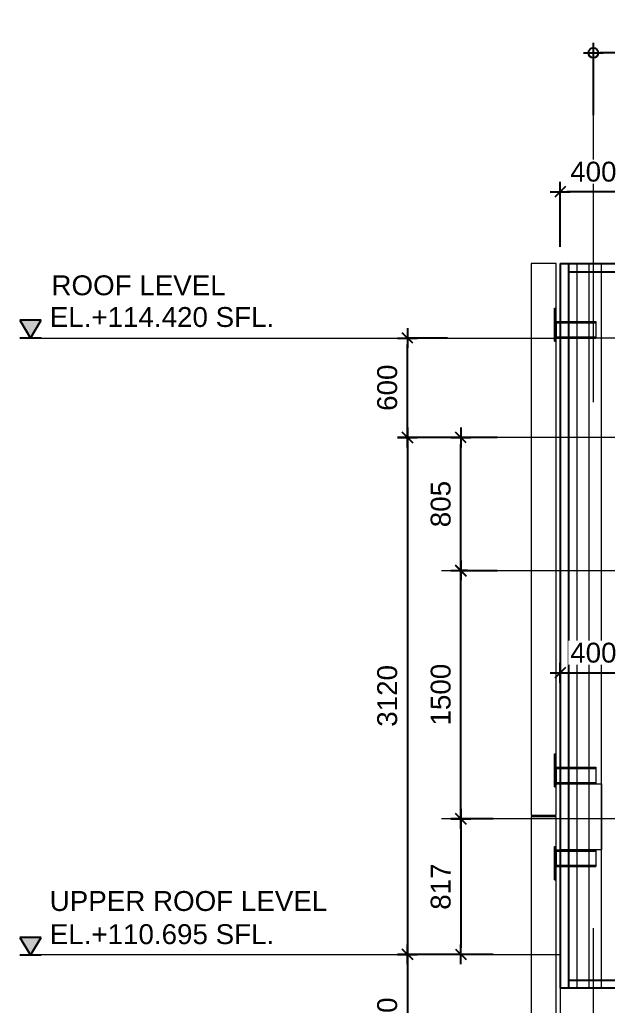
# Model space of a CAD drawing. Header units: millimetres. Extents: x 652937 to 1670132, y 1473552 to 2851037.
# Drawn here: x 663623.96 to 663627.52, y 1524563.97 to 1524569.93 of the extents above; entities that cross this region are included whole.
import ezdxf
from ezdxf.enums import TextEntityAlignment as Align

# ---------------------------------------------------------------- set-up
doc = ezdxf.new("R2010")
doc.units = ezdxf.units.MM
for name, pattern in [('Grid Line', [22.225, 12.7, -3.175, 3.175, -3.175]), ('HIDDEN', [0.375, 0.25, -0.125]), ('XKITLINE00', [0]), ('XKITLINE02', [4, 2, -2])]:
    doc.linetypes.add(name, pattern=pattern)
doc.layers.get('Defpoints').update_dxf_attribs({"color": 255})
for name, color, linetype, lineweight in [('A-230-M_FLOOR', 2, 'Continuous', 25), ('A-GENM', 37, 'Continuous', 9), ('Part', 2, 'Continuous', 0), ('Z-030-M_GRID', 1, 'Continuous', 9), ('Z-230-A_LEVEL', 1, 'Continuous', 9)]:
    doc.layers.add(name, color=color, linetype=linetype, lineweight=lineweight)
for name, color, linetype in [('CVA044__', 2, 'Continuous'), ('DIM', 1, 'Continuous'), ('S-DIM', 7, 'Continuous')]:
    doc.layers.add(name, color=color, linetype=linetype)
doc.styles.add('ANGSANA', font='angsana.shx', dxfattribs={"width": 0.9})
doc.styles.add('Arial', font='arial.ttf')
doc.dimstyles.new('Dim 40 - Cen', dxfattribs={"dimscale": 0.04, "dimtxt": 3, "dimasz": 1, "dimexe": 0, "dimexo": 1, "dimgap": 1.5, "dimtad": 1, "dimdec": 0, "dimlfac": 1000, "dimzin": 1, "dimdsep": 46, "dimtxsty": 'Arial', "dimblk": 'CEN1', "dimcen": 0.09, "dimclrd": 1, "dimclre": 49, "dimclrt": 3, "dimadec": 0, "dimazin": 0, "dimtfac": 1, "dimtdec": 0, "dimtix": 1, "dimtofl": 0, "dimtmove": 2, "dimatfit": 3, "dimfxl": 1, "dimtfill": 1, "dimtolj": 1, "dimtzin": 0, "dimarcsym": 1})
doc.dimstyles.new('Dim 40 - End', dxfattribs={"dimscale": 0.04, "dimtxt": 3, "dimasz": 1, "dimexe": 0, "dimexo": 2.5, "dimgap": 1.5, "dimtad": 1, "dimdec": 0, "dimlfac": 1000, "dimzin": 1, "dimdsep": 46, "dimtxsty": 'Arial', "dimblk": 'END', "dimcen": 0.09, "dimclrd": 1, "dimclre": 49, "dimclrt": 3, "dimadec": 0, "dimazin": 0, "dimtfac": 1, "dimtdec": 0, "dimtix": 1, "dimtofl": 0, "dimtmove": 2, "dimatfit": 3, "dimfxl": 1, "dimtfill": 1, "dimtfillclr": 256, "dimtolj": 1, "dimtzin": 0, "dimarcsym": 0})

# ---------------------------------------------------------------- blocks, each defined once
blk = doc.blocks.new('*A27042290')
at = {"layer": 'Part', "linetype": 'XKITLINE00', "lineweight": 0}
for p, q in [((800.649217, 180.072396), (799.899217, 180.072396)), ((799.899217, 180.072396), (799.899217, 163.422396)), ((800.649217, 163.422396), (800.649217, 180.072396)), ((799.899217, 163.422396), (800.649217, 163.422396)), ((800.649217, 163.372396), (799.899217, 163.372396)), ((799.899217, 163.372396), (799.899217, 148.472396)), ((800.649217, 148.472396), (800.649217, 163.372396))]:
    blk.add_line(p, q, dxfattribs=at)
blk = doc.blocks.new('*A27142300')
at = {"layer": 'Part', "linetype": 'XKITLINE00', "lineweight": 0}
for p, q in [((800.649234, 162.372396), (801.279204, 162.372396)), ((800.649234, 162.334896), (801.279204, 162.334896)), ((800.649234, 161.909896), (801.279204, 161.909896)), ((800.649234, 161.872396), (801.279204, 161.872396))]:
    blk.add_line(p, q, dxfattribs=at)
at = {"layer": 'Part', "linetype": 'XKITLINE02', "lineweight": 0}
for p, q in [((800.649234, 162.372396), (800.649234, 161.872396)), ((801.279204, 162.372396), (801.849234, 162.372396)), ((801.279204, 162.334896), (801.849234, 162.334896)), ((801.849234, 162.372396), (801.849234, 161.872396)), ((801.279204, 161.909896), (801.849234, 161.909896)), ((801.279204, 161.872396), (801.849234, 161.872396))]:
    blk.add_line(p, q, dxfattribs=at)
blk = doc.blocks.new('*A27152301')
at = {"layer": 'Part', "linetype": 'XKITLINE02', "lineweight": 0}
for p, q in [((800.599217, 162.472396), (800.599252, 162.472396)), ((800.599217, 161.472396), (800.599217, 162.472396)), ((800.599217, 162.472396), (800.649252, 162.472396)), ((800.599252, 162.472396), (800.599252, 161.472396)), ((800.649217, 161.472396), (800.649217, 162.472396)), ((800.649252, 161.472396), (800.649252, 162.472396)), ((800.599252, 161.472396), (800.599217, 161.472396)), ((800.599217, 161.472396), (800.649252, 161.472396))]:
    blk.add_line(p, q, dxfattribs=at)
blk = doc.blocks.new('*A27162302')
at = {"layer": 'Part', "linetype": 'XKITLINE02', "lineweight": 0}
for p, q in [((800.599217, 165.272396), (800.599252, 165.272396)), ((800.599217, 164.272396), (800.599217, 165.272396)), ((800.599217, 165.272396), (800.649252, 165.272396)), ((800.599252, 165.272396), (800.599252, 164.272396)), ((800.649217, 164.272396), (800.649217, 165.272396)), ((800.649252, 164.272396), (800.649252, 165.272396)), ((800.599252, 164.272396), (800.599217, 164.272396)), ((800.599217, 164.272396), (800.649252, 164.272396))]:
    blk.add_line(p, q, dxfattribs=at)
blk = doc.blocks.new('*A27172303')
at = {"layer": 'Part', "linetype": 'XKITLINE00', "lineweight": 0}
for p, q in [((800.649234, 164.872396), (801.279204, 164.872396)), ((800.649234, 164.834896), (801.279204, 164.834896)), ((800.649234, 164.409896), (801.279204, 164.409896)), ((800.649234, 164.372396), (801.279204, 164.372396))]:
    blk.add_line(p, q, dxfattribs=at)
at = {"layer": 'Part', "linetype": 'XKITLINE02', "lineweight": 0}
for p, q in [((800.649234, 164.872396), (800.649234, 164.372396)), ((801.279204, 164.872396), (801.849234, 164.872396)), ((801.279204, 164.834896), (801.849234, 164.834896)), ((801.849234, 164.872396), (801.849234, 164.372396)), ((801.279204, 164.409896), (801.849234, 164.409896)), ((801.279204, 164.372396), (801.849234, 164.372396))]:
    blk.add_line(p, q, dxfattribs=at)
blk = doc.blocks.new('*A27182304')
at = {"layer": 'Part', "linetype": 'XKITLINE02', "lineweight": 0}
for p, q in [((800.599217, 178.722396), (800.599252, 178.722396)), ((800.599217, 177.722396), (800.599217, 178.722396)), ((800.599217, 178.722396), (800.649252, 178.722396)), ((800.599252, 178.722396), (800.599252, 177.722396)), ((800.649217, 177.722396), (800.649217, 178.722396)), ((800.649252, 177.722396), (800.649252, 178.722396)), ((800.599252, 177.722396), (800.599217, 177.722396)), ((800.599217, 177.722396), (800.649252, 177.722396))]:
    blk.add_line(p, q, dxfattribs=at)
blk = doc.blocks.new('*A27192305')
at = {"layer": 'Part', "linetype": 'XKITLINE00', "lineweight": 0}
for p, q in [((800.649234, 178.322396), (801.279205, 178.322396)), ((800.649234, 178.284896), (801.279205, 178.284896)), ((800.649234, 177.859896), (801.279205, 177.859896)), ((800.649234, 177.822396), (801.279205, 177.822396))]:
    blk.add_line(p, q, dxfattribs=at)
at = {"layer": 'Part', "linetype": 'XKITLINE02', "lineweight": 0}
for p, q in [((800.649234, 178.322396), (800.649234, 177.822396)), ((801.279205, 178.322396), (801.849234, 178.322396)), ((801.279205, 178.284896), (801.849234, 178.284896)), ((801.849234, 178.322396), (801.849234, 177.822396)), ((801.279205, 177.859896), (801.849234, 177.859896)), ((801.279205, 177.822396), (801.849234, 177.822396))]:
    blk.add_line(p, q, dxfattribs=at)
blk = doc.blocks.new('LEV-SEC')
blk.add_hatch(color=1).paths.add_polyline_path([(-1.62, 2.67), (0, 0), (1.62, 2.67)])
at = {"color": 1}
for p, q in [((-1.62, 2.67), (0, 0)), ((1.62, 2.67), (-1.62, 2.67)), ((0, 0), (1.62, 2.67)), ((1.62, 0), (-1.62, 0))]:
    blk.add_line(p, q, dxfattribs=at)
at = {"color": 2, "style": 'ANGSANA'}
blk.add_attdef('ELEVATION', text='', height=2.4, dxfattribs=at).set_placement((2.91, 2.21), align=Align.BOTTOM_LEFT)
blk = doc.blocks.new('CEN1')
at = {"color": 1}
for p, q in [((0, 1.5), (0, -1.5)), ((1.5, 0), (-1.5, 0))]:
    blk.add_line(p, q, dxfattribs=at)
at = {"color": 3}
blk.add_circle((0, 0), 0.75, dxfattribs=at)
blk = doc.blocks.new('*D2360')
at = {"layer": 'Defpoints', "color": 0, "transparency": 16777216}
for p in [(663627.4277, 1524569.7293), (663627.4277, 1524569.3127), (663628.3827, 1524569.3127)]:
    blk.add_point(p, dxfattribs=at)
at = {"layer": 'S-DIM', "color": 49, "lineweight": -2, "transparency": 16777216}
for p, q in [((663627.4277, 1524569.3527), (663627.4277, 1524569.7293)), ((663628.3827, 1524569.3527), (663628.3827, 1524569.7293))]:
    blk.add_line(p, q, dxfattribs=at)
at = {"layer": 'S-DIM', "color": 1, "lineweight": -2, "transparency": 16777216}
blk.add_line((663628.3427, 1524569.7293), (663627.4677, 1524569.7293), dxfattribs=at)
at = {"layer": 'S-DIM', "color": 1, "lineweight": -2, "transparency": 16777216, "xscale": 0.04, "yscale": 0.04, "zscale": 0.04, "rotation": 180}
blk.add_blockref('CEN1', (663627.4277, 1524569.7293), dxfattribs=at)
at = {"layer": 'S-DIM', "color": 1, "lineweight": -2, "transparency": 16777216, "xscale": 0.04, "yscale": 0.04, "zscale": 0.04}
blk.add_blockref('CEN1', (663628.3827, 1524569.7293), dxfattribs=at)
at = {"layer": 'S-DIM', "color": 3, "transparency": 16777216, "insert": (663627.9052, 1524569.8505), "char_height": 0.12, "attachment_point": 5, "style": 'Arial', "bg_fill": 3, "box_fill_scale": 1.1, "bg_fill_color": 256, "bg_fill_true_color": 13158600, "bg_fill_transparency": 0}
blk.add_mtext('\\A1;955', dxfattribs=at)
blk = doc.blocks.new('*A26572244')
at = {"layer": 'Part', "linetype": 'XKITLINE00', "lineweight": 0}
for p, q in [((883.799204, 162.372396), (883.799204, 164.372396)), ((883.799204, 164.372396), (885.049204, 164.372396)), ((885.049204, 164.372396), (885.049204, 162.372396)), ((885.049204, 162.372396), (883.799204, 162.372396))]:
    blk.add_line(p, q, dxfattribs=at)
blk = doc.blocks.new('END')
at = {"color": 1}
for p, q in [((0, 1.5), (0, -1.5)), ((1.5, 0), (-1.5, 0))]:
    blk.add_line(p, q, dxfattribs=at)
at = {"color": 3}
blk.add_line((-0.8, -0.8), (0.8, 0.8), dxfattribs=at)
blk = doc.blocks.new('*D2361')
at = {"layer": 'Defpoints', "color": 0, "transparency": 16777216}
for p in [(663626.6273, 1524566.6056), (663626.7665, 1524566.6056), (663626.7665, 1524565.1056)]:
    blk.add_point(p, dxfattribs=at)
at = {"layer": 'S-DIM', "color": 49, "lineweight": -2, "transparency": 16777216}
for p, q in [((663626.6665, 1524566.6056), (663626.6273, 1524566.6056)), ((663626.6665, 1524565.1056), (663626.6273, 1524565.1056))]:
    blk.add_line(p, q, dxfattribs=at)
at = {"layer": 'S-DIM', "color": 1, "lineweight": -2, "transparency": 16777216}
blk.add_line((663626.6273, 1524565.1456), (663626.6273, 1524566.5656), dxfattribs=at)
at = {"layer": 'S-DIM', "color": 1, "lineweight": -2, "transparency": 16777216, "xscale": 0.04, "yscale": 0.04, "zscale": 0.04}
for p, rotation in [((663626.6273, 1524566.6056), 90), ((663626.6273, 1524565.1056), 270)]:
    blk.add_blockref('END', p, dxfattribs=dict(at, rotation=rotation))
at = {"layer": 'S-DIM', "color": 3, "transparency": 16777216, "insert": (663626.506, 1524565.8556), "char_height": 0.12, "attachment_point": 5, "rotation": 90, "style": 'Arial', "bg_fill": 3, "box_fill_scale": 1.1, "bg_fill_color": 256, "bg_fill_true_color": 13158600, "bg_fill_transparency": 0}
blk.add_mtext('\\A1;1500', dxfattribs=at)
blk = doc.blocks.new('*D2362')
at = {"layer": 'Defpoints', "color": 0, "transparency": 16777216}
for p in [(663626.9231, 1524565.1056), (663626.6273, 1524564.2881), (663626.9231, 1524564.2881)]:
    blk.add_point(p, dxfattribs=at)
at = {"layer": 'S-DIM', "color": 49, "lineweight": -2, "transparency": 16777216}
for p, q in [((663626.8231, 1524565.1056), (663626.6273, 1524565.1056)), ((663626.8231, 1524564.2881), (663626.6273, 1524564.2881))]:
    blk.add_line(p, q, dxfattribs=at)
at = {"layer": 'S-DIM', "color": 1, "lineweight": -2, "transparency": 16777216}
blk.add_line((663626.6273, 1524565.0656), (663626.6273, 1524564.3281), dxfattribs=at)
at = {"layer": 'S-DIM', "color": 1, "lineweight": -2, "transparency": 16777216, "xscale": 0.04, "yscale": 0.04, "zscale": 0.04}
for p, rotation in [((663626.6273, 1524565.1056), 90), ((663626.6273, 1524564.2881), 270)]:
    blk.add_blockref('END', p, dxfattribs=dict(at, rotation=rotation))
at = {"layer": 'S-DIM', "color": 3, "transparency": 16777216, "insert": (663626.506, 1524564.6969), "char_height": 0.12, "attachment_point": 5, "rotation": 90, "style": 'Arial', "bg_fill": 3, "box_fill_scale": 1.1, "bg_fill_color": 256, "bg_fill_true_color": 13158600, "bg_fill_transparency": 0}
blk.add_mtext('\\A1;817', dxfattribs=at)
blk = doc.blocks.new('*D2363')
at = {"layer": 'Defpoints', "color": 0, "transparency": 16777216}
for p in [(663626.6273, 1524567.4081), (663626.9461, 1524567.4081), (663626.9461, 1524566.6036)]:
    blk.add_point(p, dxfattribs=at)
at = {"layer": 'S-DIM', "color": 49, "lineweight": -2, "transparency": 16777216}
for p, q in [((663626.8461, 1524567.4081), (663626.6273, 1524567.4081)), ((663626.8461, 1524566.6036), (663626.6273, 1524566.6036))]:
    blk.add_line(p, q, dxfattribs=at)
at = {"layer": 'S-DIM', "color": 1, "lineweight": -2, "transparency": 16777216}
blk.add_line((663626.6273, 1524566.6436), (663626.6273, 1524567.3681), dxfattribs=at)
at = {"layer": 'S-DIM', "color": 1, "lineweight": -2, "transparency": 16777216, "xscale": 0.04, "yscale": 0.04, "zscale": 0.04}
for p, rotation in [((663626.6273, 1524567.4081), 90), ((663626.6273, 1524566.6036), 270)]:
    blk.add_blockref('END', p, dxfattribs=dict(at, rotation=rotation))
at = {"layer": 'S-DIM', "color": 3, "transparency": 16777216, "insert": (663626.506, 1524567.0059), "char_height": 0.12, "attachment_point": 5, "rotation": 90, "style": 'Arial', "bg_fill": 3, "box_fill_scale": 1.1, "bg_fill_color": 256, "bg_fill_true_color": 13158600, "bg_fill_transparency": 0}
blk.add_mtext('\\A1;805', dxfattribs=at)
blk = doc.blocks.new('*D2364')
at = {"layer": 'Defpoints', "color": 0, "transparency": 16777216}
for p in [(663626.3043, 1524568.0081), (663626.6469, 1524568.0081), (663626.6469, 1524567.4081)]:
    blk.add_point(p, dxfattribs=at)
at = {"layer": 'S-DIM', "color": 49, "lineweight": -2, "transparency": 16777216}
for p, q in [((663626.5469, 1524568.0081), (663626.3043, 1524568.0081)), ((663626.5469, 1524567.4081), (663626.3043, 1524567.4081))]:
    blk.add_line(p, q, dxfattribs=at)
at = {"layer": 'S-DIM', "color": 1, "lineweight": -2, "transparency": 16777216}
blk.add_line((663626.3043, 1524567.4481), (663626.3043, 1524567.9681), dxfattribs=at)
at = {"layer": 'S-DIM', "color": 1, "lineweight": -2, "transparency": 16777216, "xscale": 0.04, "yscale": 0.04, "zscale": 0.04}
for p, rotation in [((663626.3043, 1524568.0081), 90), ((663626.3043, 1524567.4081), 270)]:
    blk.add_blockref('END', p, dxfattribs=dict(at, rotation=rotation))
at = {"layer": 'S-DIM', "color": 3, "transparency": 16777216, "insert": (663626.183, 1524567.7081), "char_height": 0.12, "attachment_point": 5, "rotation": 90, "style": 'Arial', "bg_fill": 3, "box_fill_scale": 1.1, "bg_fill_color": 256, "bg_fill_true_color": 13158600, "bg_fill_transparency": 0}
blk.add_mtext('\\A1;600', dxfattribs=at)
blk = doc.blocks.new('*D2365')
at = {"layer": 'Defpoints', "color": 0, "transparency": 16777216}
for p in [(663626.5639, 1524564.2881), (663626.3043, 1524563.4881), (663626.5639, 1524563.4881)]:
    blk.add_point(p, dxfattribs=at)
at = {"layer": 'S-DIM', "color": 49, "lineweight": -2, "transparency": 16777216}
for p, q in [((663626.4639, 1524564.2881), (663626.3043, 1524564.2881)), ((663626.4639, 1524563.4881), (663626.3043, 1524563.4881))]:
    blk.add_line(p, q, dxfattribs=at)
at = {"layer": 'S-DIM', "color": 1, "lineweight": -2, "transparency": 16777216}
blk.add_line((663626.3043, 1524564.2481), (663626.3043, 1524563.5281), dxfattribs=at)
at = {"layer": 'S-DIM', "color": 1, "lineweight": -2, "transparency": 16777216, "xscale": 0.04, "yscale": 0.04, "zscale": 0.04}
for p, rotation in [((663626.3043, 1524564.2881), 90), ((663626.3043, 1524563.4881), 270)]:
    blk.add_blockref('END', p, dxfattribs=dict(at, rotation=rotation))
at = {"layer": 'S-DIM', "color": 3, "transparency": 16777216, "insert": (663626.183, 1524563.8881), "char_height": 0.12, "attachment_point": 5, "rotation": 90, "style": 'Arial', "bg_fill": 3, "box_fill_scale": 1.1, "bg_fill_color": 256, "bg_fill_true_color": 13158600, "bg_fill_transparency": 0}
blk.add_mtext('\\A1;800', dxfattribs=at)
blk = doc.blocks.new('*D2366')
at = {"layer": 'Defpoints', "color": 0, "transparency": 16777216}
for p in [(663626.7649, 1524567.4081), (663626.3043, 1524564.2881), (663626.7649, 1524564.2881)]:
    blk.add_point(p, dxfattribs=at)
at = {"layer": 'S-DIM', "color": 49, "lineweight": -2, "transparency": 16777216}
for p, q in [((663626.6649, 1524567.4081), (663626.3043, 1524567.4081)), ((663626.6649, 1524564.2881), (663626.3043, 1524564.2881))]:
    blk.add_line(p, q, dxfattribs=at)
at = {"layer": 'S-DIM', "color": 1, "lineweight": -2, "transparency": 16777216}
blk.add_line((663626.3043, 1524567.3681), (663626.3043, 1524564.3281), dxfattribs=at)
at = {"layer": 'S-DIM', "color": 1, "lineweight": -2, "transparency": 16777216, "xscale": 0.04, "yscale": 0.04, "zscale": 0.04}
for p, rotation in [((663626.3043, 1524567.4081), 90), ((663626.3043, 1524564.2881), 270)]:
    blk.add_blockref('END', p, dxfattribs=dict(at, rotation=rotation))
at = {"layer": 'S-DIM', "color": 3, "transparency": 16777216, "insert": (663626.183, 1524565.8481), "char_height": 0.12, "attachment_point": 5, "rotation": 90, "style": 'Arial', "bg_fill": 3, "box_fill_scale": 1.1, "bg_fill_color": 256, "bg_fill_true_color": 13158600, "bg_fill_transparency": 0}
blk.add_mtext('\\A1;3120', dxfattribs=at)
blk = doc.blocks.new('*D2379')
at = {"layer": 'Defpoints', "color": 0, "transparency": 16777216}
for p in [(663627.2277, 1524568.8902), (663627.6277, 1524568.5681), (663627.2277, 1524568.4581)]:
    blk.add_point(p, dxfattribs=at)
at = {"layer": 'S-DIM', "color": 49, "lineweight": -2, "transparency": 16777216}
for p, q in [((663627.2277, 1524568.5581), (663627.2277, 1524568.8902)), ((663627.6277, 1524568.6681), (663627.6277, 1524568.8902))]:
    blk.add_line(p, q, dxfattribs=at)
at = {"layer": 'S-DIM', "color": 1, "lineweight": -2, "transparency": 16777216}
blk.add_line((663627.5877, 1524568.8902), (663627.2677, 1524568.8902), dxfattribs=at)
at = {"layer": 'S-DIM', "color": 1, "lineweight": -2, "transparency": 16777216, "xscale": 0.04, "yscale": 0.04, "zscale": 0.04, "rotation": 180}
blk.add_blockref('END', (663627.2277, 1524568.8902), dxfattribs=at)
at = {"layer": 'S-DIM', "color": 1, "lineweight": -2, "transparency": 16777216, "xscale": 0.04, "yscale": 0.04, "zscale": 0.04}
blk.add_blockref('END', (663627.6277, 1524568.8902), dxfattribs=at)
at = {"layer": 'S-DIM', "color": 3, "transparency": 16777216, "insert": (663627.4277, 1524569.0115), "char_height": 0.12, "attachment_point": 5, "style": 'Arial', "bg_fill": 3, "box_fill_scale": 1.1, "bg_fill_color": 256, "bg_fill_true_color": 13158600, "bg_fill_transparency": 0}
blk.add_mtext('\\A1;400', dxfattribs=at)
blk = doc.blocks.new('GM_Louver Grill Vertical Z1 - Z Profile-25050078-Section 64')
at = {"layer": 'A-GENM'}
blk.add_line((1602262.7, 110495), (1602262.7, 114870), dxfattribs=at)
blk = doc.blocks.new('EE')
at = {"color": 1}
for p, q in [((1600906.9, 110495), (1600906.9, 114870)), ((1600906.9, 114820), (1602484.2, 114820)), ((1600906.9, 110545), (1602484.2, 110545))]:
    blk.add_line(p, q, dxfattribs=at)
blk.add_lwpolyline([(1600856.9, 114870), (1602534.2, 114870), (1602534.2, 110495), (1600856.9, 110495)], close=True, dxfattribs=at)
at = {"layer": 'A-GENM'}
for p in [(-1305.2, 0), (-1231.4, 0), (-1157.6, 0)]:
    blk.add_blockref('GM_Louver Grill Vertical Z1 - Z Profile-25050078-Section 64', p, dxfattribs=at)
blk = doc.blocks.new('*D5878')
at = {"layer": 'Defpoints', "color": 0, "transparency": 16777216}
for p in [(663627.2277, 1524566.4111), (663627.6277, 1524566.4111), (663627.6277, 1524565.9869)]:
    blk.add_point(p, dxfattribs=at)
at = {"layer": 'S-DIM', "color": 49, "lineweight": -2, "transparency": 16777216}
for p, q in [((663627.2277, 1524566.3111), (663627.2277, 1524565.9869)), ((663627.6277, 1524566.3111), (663627.6277, 1524565.9869))]:
    blk.add_line(p, q, dxfattribs=at)
at = {"layer": 'S-DIM', "color": 1, "lineweight": -2, "transparency": 16777216}
blk.add_line((663627.2677, 1524565.9869), (663627.5877, 1524565.9869), dxfattribs=at)
at = {"layer": 'S-DIM', "color": 1, "lineweight": -2, "transparency": 16777216, "xscale": 0.04, "yscale": 0.04, "zscale": 0.04, "rotation": 180}
blk.add_blockref('END', (663627.2277, 1524565.9869), dxfattribs=at)
at = {"layer": 'S-DIM', "color": 1, "lineweight": -2, "transparency": 16777216, "xscale": 0.04, "yscale": 0.04, "zscale": 0.04}
blk.add_blockref('END', (663627.6277, 1524565.9869), dxfattribs=at)
at = {"layer": 'S-DIM', "color": 3, "transparency": 16777216, "insert": (663627.4277, 1524566.1082), "char_height": 0.12, "attachment_point": 5, "style": 'Arial', "bg_fill": 3, "box_fill_scale": 1.1, "bg_fill_color": 256, "bg_fill_true_color": 13158600, "bg_fill_transparency": 0}
blk.add_mtext('\\A1;400', dxfattribs=at)

msp = doc.modelspace()

# ---------------------------------------------------------------- linework, layer by layer
at = {"layer": 'A-230-M_FLOOR', "color": 4, "lineweight": 9}
msp.add_lwpolyline([(663627.6277, 1524558.4294), (663627.6277, 1524568.0081), (663627.2277, 1524568.0081), (663627.2277, 1524558.4294)], dxfattribs=at)
at = {"layer": 'Part', "color": 1, "linetype": 'XKITLINE00', "lineweight": 0}
msp.add_lwpolyline([(663627.2277, 1524568.0081), (663627.2277, 1524568.4581), (663644.0826, 1524568.4581), (663644.0826, 1524568.0081)], dxfattribs=at)
at = {"layer": 'Z-030-M_GRID', "color": 251, "linetype": 'Grid Line'}
msp.add_line((663627.4277, 1524551.7463), (663627.4277, 1524569.4144), dxfattribs=at)
at = {"layer": 'Z-030-M_GRID', "color": 251, "linetype": 'HIDDEN', "ltscale": 10}
for p, q in [((663627.6277, 1524567.4081), (663626.7291, 1524567.4081)), ((663627.6527, 1524566.6036), (663626.5096, 1524566.6036)), ((663627.6527, 1524565.1056), (663626.5096, 1524565.1056))]:
    msp.add_line(p, q, dxfattribs=at)
at = {"layer": 'Z-230-A_LEVEL', "linetype": 'Grid Line', "ltscale": 0.5}
for p, q in [((663624.0276, 1524568.0081), (663627.2277, 1524568.0081)), ((663624.0276, 1524564.2881), (663627.2277, 1524564.2881))]:
    msp.add_line(p, q, dxfattribs=at)

# ---------------------------------------------------------------- block references
at = {"lineweight": 0, "xscale": 0.2, "yscale": 0.2, "zscale": 0.2}
for name, p in [('*A27042290', (663467.0729, 1524532.4437)), ('*A27182304', (663467.0729, 1524532.4437)), ('*A27192305', (663467.0729, 1524532.4437)), ('*A27162302', (663467.0729, 1524532.4437)), ('*A27172303', (663467.0729, 1524532.4437)), ('*A26572244', (663450.4679, 1524532.4437)), ('*A27152301', (663467.0729, 1524532.4437)), ('*A27142300', (663467.0729, 1524532.4437))]:
    msp.add_blockref(name, p, dxfattribs=at)
at = {"xscale": 0.001, "yscale": 0.001, "zscale": 0.001}
msp.add_blockref('EE', (662026.3718, 1524453.5881), dxfattribs=at)
at = {"layer": 'DIM'}
ref = msp.add_blockref('LEV-SEC', (663624.0276, 1524568.0081), dxfattribs=dict(at, xscale=0.04, yscale=0.04, zscale=0.04))
ref.add_attrib('ELEVATION', 'EL.+114.420 SFL.', dxfattribs={"layer": '0', "color": 3, "height": 0.12, "style": 'Arial'}).set_placement((663624.1442, 1524568.0389), align=Align.BOTTOM_LEFT)
ref = msp.add_blockref('LEV-SEC', (663624.0276, 1524564.2831), dxfattribs=dict(at, xscale=0.04, yscale=0.04, zscale=0.04))
ref.add_attrib('ELEVATION', 'EL.+110.695 SFL.', dxfattribs={"layer": '0', "color": 3, "height": 0.12, "style": 'Arial'}).set_placement((663624.1442, 1524564.3139), align=Align.BOTTOM_LEFT)

# ---------------------------------------------------------------- texts
at = {"layer": 'CVA044__', "color": 3, "style": 'Arial'}
for s, p in [('ROOF LEVEL', (663624.1544, 1524568.2663)), ('UPPER ROOF LEVEL', (663624.1438, 1524564.55))]:
    msp.add_text(s, height=0.12, dxfattribs=at).set_placement(p)

# ---------------------------------------------------------------- next in the draw order: dimensions: what is measured, and where the dimension line sits
at = {"layer": 'S-DIM', "color": 4}
for base, p1, p2, dimstyle, picture, middle in [((663627.4277, 1524569.7293), (663628.3827, 1524569.3127), (663627.4277, 1524569.3127), 'Dim 40 - Cen', '*D2360', (663627.9052, 1524569.8505)), ((663627.2277, 1524568.8902), (663627.6277, 1524568.5681), (663627.2277, 1524568.4581), 'Dim 40 - End', '*D2379', (663627.4277, 1524569.0115)), ((663627.6277, 1524565.9869), (663627.2277, 1524566.4111), (663627.6277, 1524566.4111), 'Dim 40 - End', '*D5878', (663627.4277, 1524566.1082))]:
    dim = msp.add_linear_dim(base=base, p1=p1, p2=p2, dimstyle=dimstyle, dxfattribs=at)
    dim.commit()
    dim.dimension.update_dxf_attribs({"geometry": picture, "text_midpoint": middle})
dim = msp.add_linear_dim(base=(663626.6273, 1524566.6056), p1=(663626.7665, 1524565.1056), p2=(663626.7665, 1524566.6056), angle=90, dimstyle='Dim 40 - End', dxfattribs=at)
dim.commit()
dim.dimension.update_dxf_attribs({"geometry": '*D2361', "text_midpoint": (663626.506, 1524565.8556)})

# ---------------------------------------------------------------- next in the draw order: dimensions: what is measured, and where the dimension line sits
for base, p1, p2, picture, middle in [((663626.6272783756, 1524567.408145092), (663626.9461134681, 1524566.6036450909), (663626.9461134679, 1524567.408145091), '*D2363', (663626.5060096174, 1524567.005895091)), ((663626.6272783756, 1524564.2881450921), (663626.9231275625, 1524565.105645091), (663626.9231275626, 1524564.2881450909), '*D2362', (663626.5060096174, 1524564.6968950911))]:
    dim = msp.add_linear_dim(base=base, p1=p1, p2=p2, angle=90, dimstyle='Dim 40 - End', dxfattribs=at)
    dim.commit()
    dim.dimension.update_dxf_attribs({"geometry": picture, "text_midpoint": middle})

# ---------------------------------------------------------------- next in the draw order: dimensions: what is measured, and where the dimension line sits
for base, p1, p2, picture, middle in [((663626.3043, 1524568.0081), (663626.6469, 1524567.4081), (663626.6469, 1524568.0081), '*D2364', (663626.183, 1524567.7081)), ((663626.3043, 1524563.4881), (663626.5639, 1524564.2881), (663626.5639, 1524563.4881), '*D2365', (663626.183, 1524563.8881))]:
    dim = msp.add_linear_dim(base=base, p1=p1, p2=p2, angle=90, dimstyle='Dim 40 - End', dxfattribs=at)
    dim.commit()
    dim.dimension.update_dxf_attribs({"geometry": picture, "text_midpoint": middle})

# ---------------------------------------------------------------- next in the draw order: dimensions: what is measured, and where the dimension line sits
dim = msp.add_linear_dim(base=(663626.3043, 1524564.2881), p1=(663626.7649, 1524567.4081), p2=(663626.7649, 1524564.2881), angle=90, dimstyle='Dim 40 - End', dxfattribs=at)
dim.commit()
dim.dimension.update_dxf_attribs({"geometry": '*D2366', "text_midpoint": (663626.183, 1524565.8481)})

doc.saveas('drawing.dxf')
